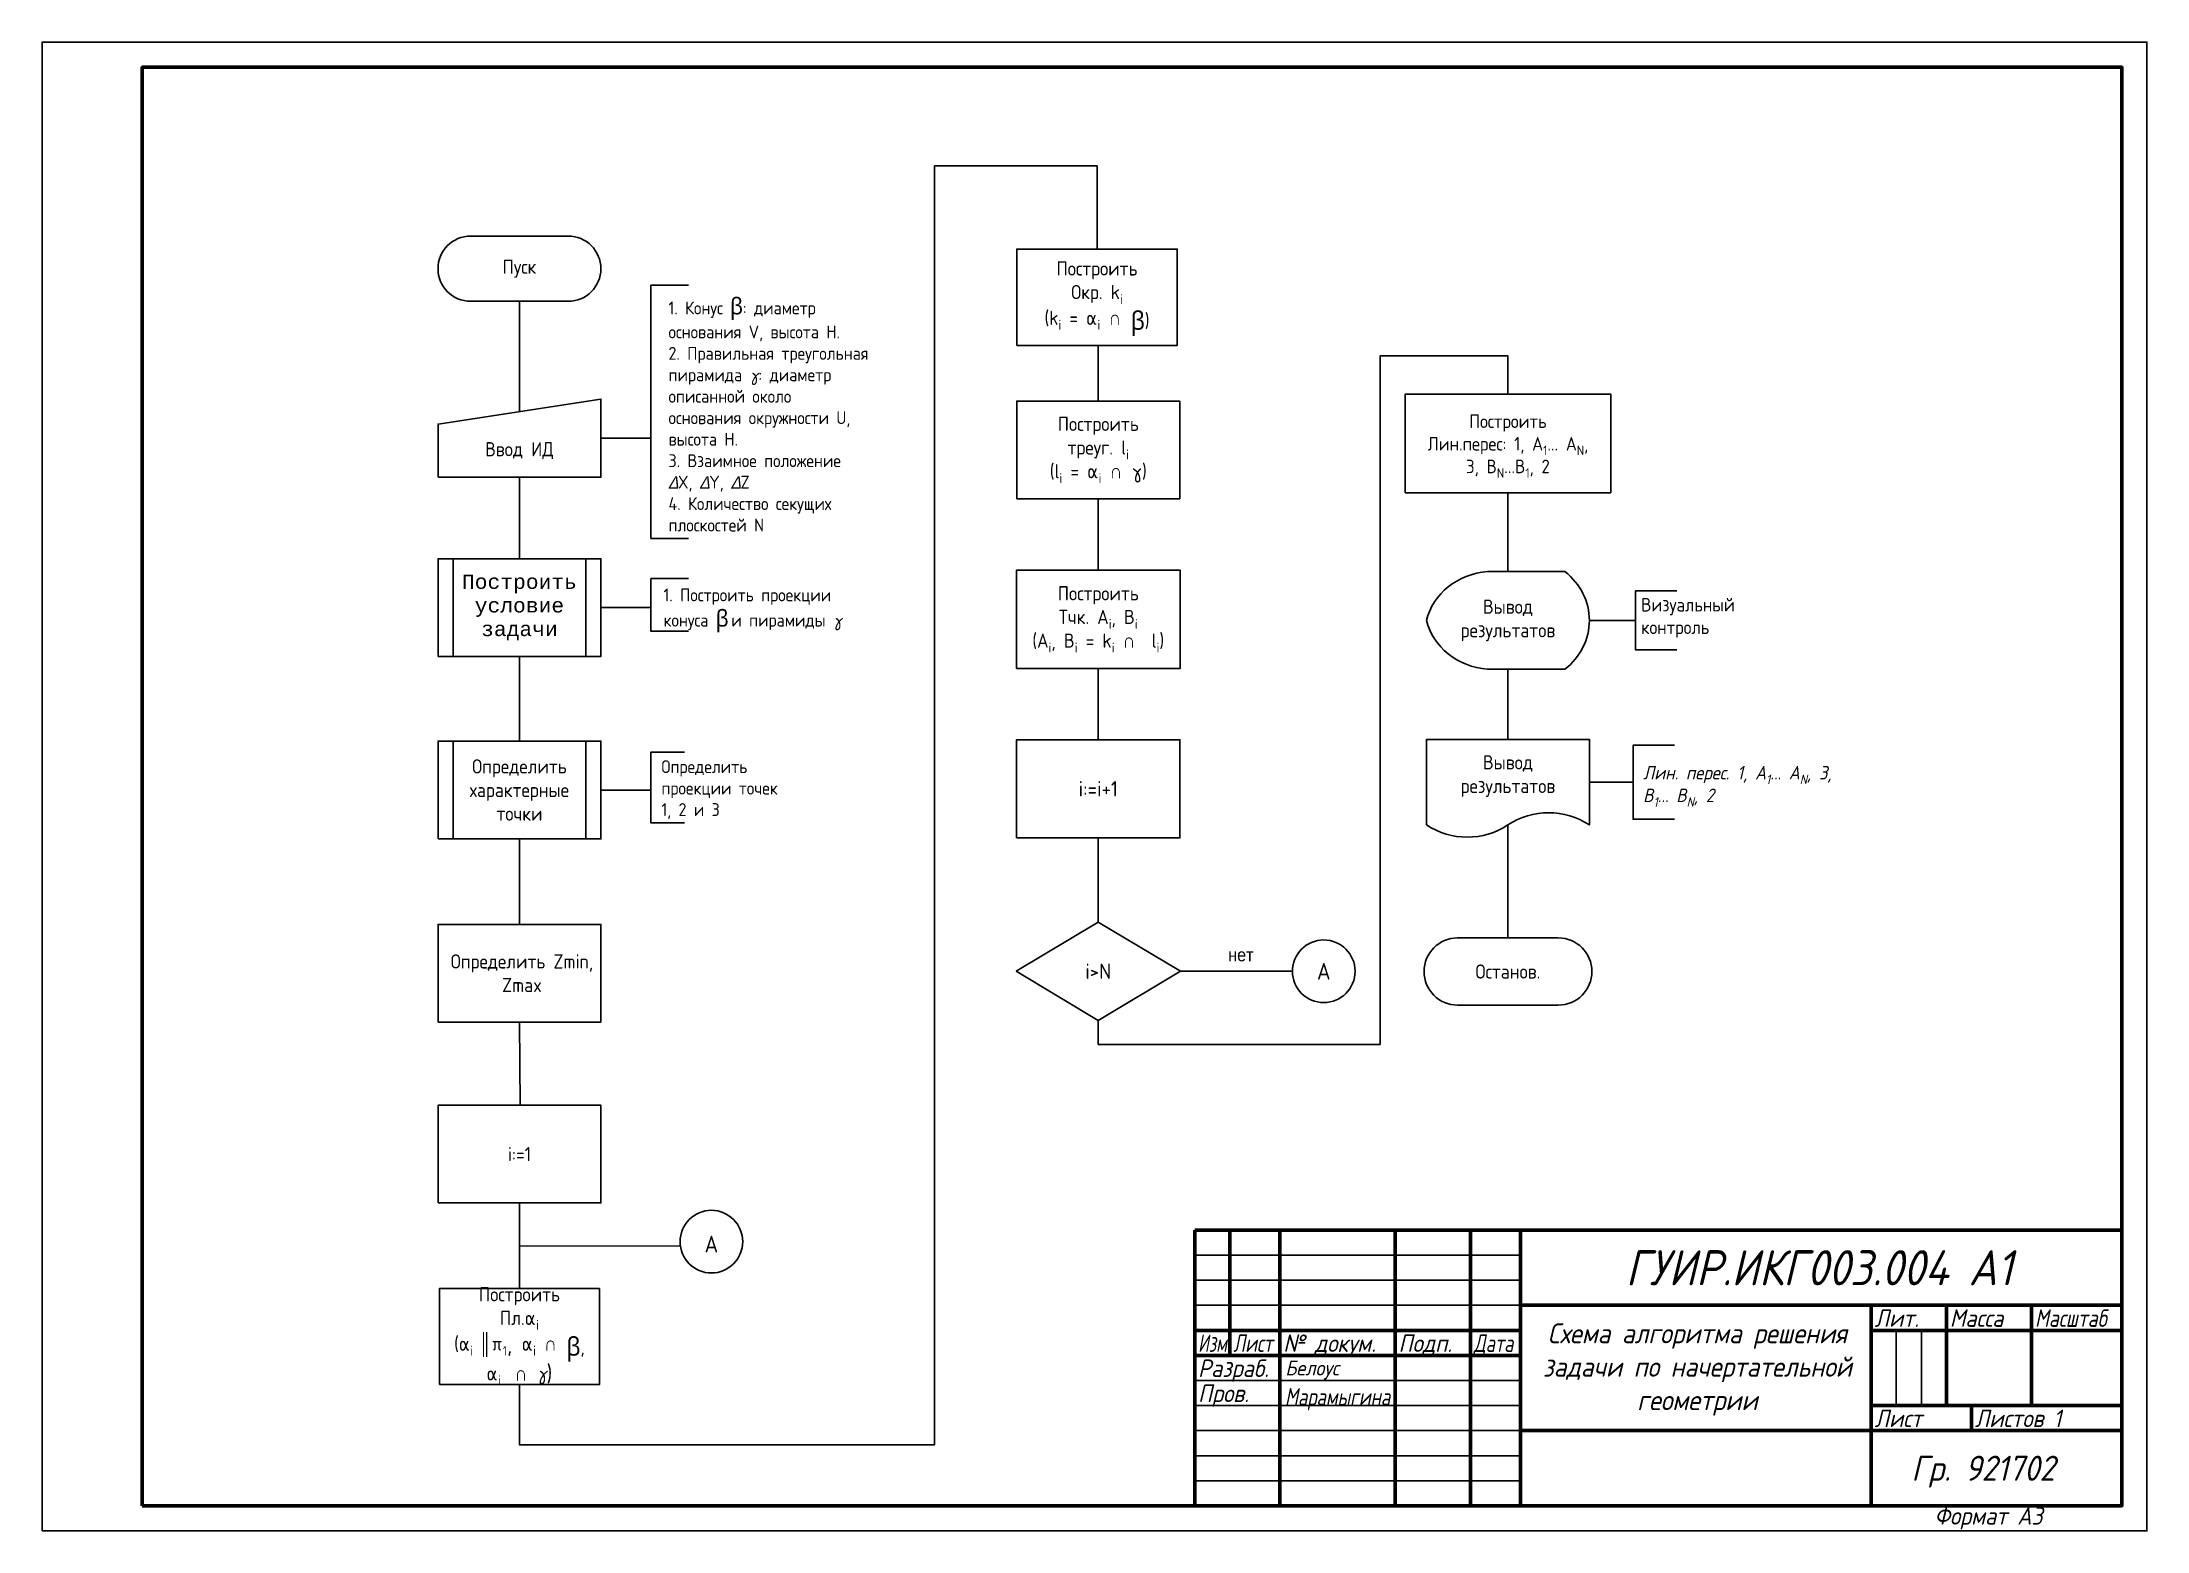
# Model space of a CAD drawing. Header units: millimetres. Extents: x 0 to 420, y 0 to 297.
import ezdxf
from ezdxf.enums import TextEntityAlignment as Align

# ---------------------------------------------------------------- set-up
doc = ezdxf.new("R2010")
doc.units = ezdxf.units.MM
doc.header["$LTSCALE"] = 0.5
doc.layers.get('0').update_dxf_attribs({"lineweight": 60})
doc.layers.get('Defpoints').update_dxf_attribs({"color": 5})
doc.layers.add('4-текст', color=7, linetype='Continuous', true_color=0x00ad00)
doc.layers.add('Блок-схема', color=7, linetype='Continuous')
doc.layers.add('Соединительная_линия', color=7, linetype='Continuous')
doc.styles.get("Standard").update_dxf_attribs({"font": 'isocpeui.ttf', "width": 0.9})

msp = doc.modelspace()

# ---------------------------------------------------------------- linework, layer by layer
at = {"lineweight": 60}
for p, q in [((415, 60), (230, 60)), ((230, 5), (230, 60)), ((237, 60), (237, 35)), ((247, 5), (247, 60)), ((270, 60), (270, 5)), ((285, 5), (285, 60)), ((295, 60), (295, 5)), ((295, 45), (415, 45)), ((365, 5), (365, 45)), ((380, 45), (380, 25)), ((397, 25), (397, 45)), ((230, 40), (295, 40)), ((365, 40), (415, 40)), ((230, 35), (295, 35)), ((365, 25), (415, 25)), ((385, 20), (385, 25)), ((295, 20), (415, 20))]:
    msp.add_line(p, q, dxfattribs=at)
at = {"lineweight": -3}
for p, q in [((230, 55), (295, 55)), ((230, 50), (295, 50)), ((230, 45), (295, 45)), ((370, 25), (370, 40)), ((375, 40), (375, 25)), ((230, 30), (295, 30)), ((230, 25), (295, 25)), ((230, 20), (295, 20)), ((230, 15), (295, 15)), ((230, 10), (295, 10))]:
    msp.add_line(p, q, dxfattribs=at)
msp.add_line((365, 45), (365, 40))
at = {"lineweight": 60}
msp.add_lwpolyline([(20, 5), (415, 5), (415, 292), (20, 292)], close=True, dxfattribs=at)
at = {"layer": 'Defpoints'}
msp.add_lwpolyline([(0, 0), (420, 0), (420, 297), (0, 297)], close=True, dxfattribs=at)
at = {"layer": 'Блок-схема', "linetype": 'Continuous'}
for p, q in [((95.25, 245.3), (95.25, 223.3)), ((111.5, 218), (121.5, 218)), ((95.25, 210.2), (95.25, 193.95)), ((210.75, 205.89), (210.75, 191.64)), ((82, 174.45), (82, 193.95)), ((108.5, 174.45), (108.5, 193.95)), ((288.44, 191.39), (303.88, 191.39)), ((95.25, 174.45), (95.25, 157.55)), ((210.75, 172.03), (210.75, 157.83)), ((303.88, 171.89), (288.44, 171.89)), ((292.5, 171.89), (292.5, 157.89)), ((82, 138.05), (82, 157.55)), ((108.5, 138.05), (108.5, 157.55)), ((292.5, 140.83), (292.5, 118.29)), ((210.75, 138.25), (210.75, 121.46)), ((95.25, 65.42), (95.25, 48.35))]:
    msp.add_line(p, q, dxfattribs=at)
at = {"layer": 'Блок-схема'}
for p, q in [((111.5, 184.2), (121.5, 184.2)), ((111.5, 147.8), (121.5, 147.8)), ((95.25, 138.05), (95.25, 121)), ((95.25, 101.5), (95.4, 84.9))]:
    msp.add_line(p, q, dxfattribs=at)
at = {"layer": 'Блок-схема', "linetype": 'Continuous'}
for points in [[(85.5, 245.3), (105, 245.3, 1), (105, 258.3), (85.5, 258.3, 1)], [(276.25, 140.83), (276.25, 157.89), (308.75, 157.89), (308.75, 140.83, 0.3), (292.5, 140.83, -0.3)], [(282.45, 104.89), (302.55, 104.89, 1), (302.55, 118.29), (282.45, 118.29, 1)]]:
    msp.add_lwpolyline(points, format="xyb", close=True, dxfattribs=at)
for points in [[(194.5, 236.5), (226.5, 236.5), (226.5, 255.7), (194.5, 255.7)], [(79, 210.2), (111.5, 210.2), (111.5, 225.8), (79, 220.8)], [(194.5, 205.89), (227, 205.89), (227, 225.39), (194.5, 225.39)], [(272, 207.1), (313, 207.1), (313, 226.79), (272, 226.79)], [(79, 174.45), (111.5, 174.45), (111.5, 193.95), (79, 193.95)], [(194.41, 172.03), (227.09, 172.03), (227.09, 191.64), (194.41, 191.64)], [(79, 138.05), (111.5, 138.05), (111.5, 157.55), (79, 157.55)], [(194.44, 138.25), (227.06, 138.25), (227.06, 157.83), (194.44, 157.83)], [(79, 101.5), (111.5, 101.5), (111.5, 121), (79, 121)], [(194.38, 111.64), (210.75, 121.46), (227.13, 111.64), (210.75, 101.81)], [(79, 65.42), (111.5, 65.42), (111.5, 84.92), (79, 84.92)], [(79.28, 29.19), (111.22, 29.19), (111.22, 48.35), (79.28, 48.35)]]:
    msp.add_lwpolyline(points, close=True, dxfattribs=at)
for points in [[(129, 248.48), (121.5, 248.48), (121.5, 198), (129, 198)], [(210.75, 101.81), (210.75, 97.05), (267, 97.05), (267, 234.39), (292.5, 234.39), (292.5, 226.79)], [(129, 190.02), (121.5, 189.98), (121.5, 179.48), (129, 179.52)], [(326.23, 187.54), (317.98, 187.54), (317.98, 175.74), (326.23, 175.74)], [(325.73, 156.73), (317.48, 156.73), (317.48, 141.98), (325.73, 141.98)], [(128.17, 155.36), (121.5, 155.36), (121.5, 141.24), (128.17, 141.24)]]:
    msp.add_lwpolyline(points, dxfattribs=at)
for centre, major_axis, start_param, end_param in [((289.75, 179.01), (13.82, 0), 1.666195, 2.928683), ((294.28, 181.64), (14.47, 0), -0.845708, 0.845708), ((289.75, 184.26), (13.82, 0), -2.928683, -1.666195)]:
    msp.add_ellipse(centre, major_axis=major_axis, ratio=0.9, start_param=start_param, end_param=end_param, dxfattribs=at)
at = {"layer": 'Соединительная_линия'}
for p, q in [((210.75, 225.39), (210.75, 236.5)), ((292.5, 207.1), (292.5, 191.39)), ((308.75, 181.64), (317.98, 181.64)), ((308.75, 149.36), (317.48, 149.36)), ((95.25, 56.88), (127.32, 56.82))]:
    msp.add_line(p, q, dxfattribs=at)
at = {"layer": 'Соединительная_линия', "linetype": 'Continuous'}
msp.add_line((227.13, 111.64), (249.5, 111.64), dxfattribs=at)
at = {"layer": 'Соединительная_линия'}
msp.add_lwpolyline([(95.25, 29.19), (95.25, 17.2), (178.1, 17.2), (178.1, 272.3), (210.5, 272.3), (210.5, 255.7)], dxfattribs=at)
at = {"layer": 'Соединительная_линия', "color": 7, "linetype": 'Continuous'}
for points in [[(249.5, 111.64, -1), (262, 111.64, -1)], [(127.3, 57.7, -1), (139.8, 57.7, -1)]]:
    msp.add_lwpolyline(points, format="xyb", close=True, dxfattribs=at)

# ---------------------------------------------------------------- texts
at = {"lineweight": -3, "width": 0.9}
msp.add_text('Формат А3', height=3.5, dxfattribs=at).set_placement((377.6, 1.25))
at = {"layer": '4-текст', "lineweight": -3}
for s, width, p in [('Лит.', 0.9, (365.67, 40.7)), ('Масса', 0.9, (380.67, 40.7)), ('Масштаб', 0.8, (397.67, 40.7)), ('Изм.', 0.7, (230.67, 35.7)), ('Лист', 0.75, (237.67, 35.7)), ('№ докум.', 0.9, (247.67, 35.7)), ('Подп.', 0.9, (270.67, 35.7)), ('Дата', 0.75, (285.67, 35.7)), ('Разраб.', 0.9, (230.67, 30.7)), ('Пров.', 0.9, (230.67, 25.7)), ('Лист ', 0.9, (365.67, 20.7)), ('Листов 1', 0.9, (385.67, 20.7))]:
    msp.add_text(s, height=3.5, dxfattribs=dict(at, width=width)).set_placement(p)
at = {"layer": '4-текст', "width": 0.9}
msp.add_text('Белоус', height=3, dxfattribs=at).set_placement((248.07, 31))
at = {"layer": '4-текст', "width": 0.752637}
msp.add_text('Марамыгина', height=3.5, dxfattribs=at).set_placement((248, 25), (269, 25), align=Align.FIT)
at = {"layer": '4-текст', "attachment_point": 1}
for s, width, gutter_width, insert, char_height in [('ГУИР.ИКГ003.004 А1', 120, 35, (316, 56), 7), ('\\pxqc;{\\fISOCPEUR|b0|i1|c204|p34;Схема алгоритма решения\\Pзадачи по начертательной\\Pгеометрии}', 65, 50, (297.8, 41.42), 4), ('Гр. 921702', 49, 35, (373, 15), 5)]:
    msp.add_mtext_dynamic_manual_height_columns(s, width=width, gutter_width=gutter_width, heights=[0], dxfattribs=dict(at, insert=insert, char_height=char_height))
at = {"layer": 'Блок-схема'}
for s, insert, char_height, width, attachment_point in [('{\\fISOCPEUR|b0|i0|c204|p34;\\H1x;\\C7;Пуск}', (95.25, 251.8), 2.8252, 32.5, 5), ('\\A1;{\\fISOCPEUR|b0|i0|c204|p34;\\C7;Построить\\PОкр. k\\H0.7x;\\S^ i;\\H1.42857x;\\P(k\\H0.7x;\\S^ i;\\H1.42857x; = α\\H0.7x;\\S^ i;\\H1.42857x; ∩\\H1.18042x; \\A0;\\fArial|b0|i1|c204|p34;\\H1.09425x;\\C256;ꞵ\\A1;\\fISOCPEUR|b0|i0|c204|p34;\\H0.77419x;\\C7;) }', (210.5, 246.1), 2.82517, 32, 5), ('{\\fISOCPEUR|b0|i0|c204|p34;\\C7;1. Конус \\fArial|b0|i1|c204|p34;\\H1.29167x;\\C256;ꞵ\\fISOCPEUR|b0|i0|c204|p34;\\H0.77419x;\\C7;: диаметр основания V, высота H.\\P2. Правильная треугольная пирамида \\fISOCPEUR|b0|i1|c204|p34;\\H0.95833x;\\C256;γ\\fISOCPEUR|b0|i0|c204|p34;\\H1.04348x;\\C7;: диаметр описанной около основания окружности U, высота H.\\P3. Взаимное положение \\fISOCPEUR|b0|i1|c204|p34;\\H0.95833x;\\C256;∆\\fISOCPEUR|b0|i0|c204|p34;\\H1.04348x;\\C7;X, \\fISOCPEUR|b0|i1|c204|p34;\\H0.95833x;\\C256;∆\\fISOCPEUR|b0|i0|c204|p34;\\H1.04348x;\\C7;Y, \\fISOCPEUR|b0|i1|c204|p34;\\H0.95833x;\\C256;∆\\fISOCPEUR|b0|i0|c204|p34;\\H1.04348x;\\C7;Z \\P4. Количество секущих \\Pплоскостей N}', (125, 246), 2.56833, 40, 1), ('\\A1;{\\fISOCPEUR|b0|i0|c204|p34;\\C7;Построить \\PЛин.перес: 1, A\\H0.7x;\\S^ 1;\\H1.42857x;... A\\H0.7x;\\S^ N;\\H1.42857x;, \\P3, B\\H0.7x;\\S^ N;\\H1.42857x;...B\\H0.7x;\\S^ 1;\\H1.42857x;, 2}', (292.5, 216.4), 2.6967, 41, 5), ('\\A1;{\\fISOCPEUR|b0|i0|c204|p34;\\C7;Построить\\Pтреуг. l\\H0.7x;\\S^ i;\\H1.42857x;\\P(l\\H0.7x;\\S^ i;\\H1.42857x; = α\\H0.7x;\\S^ i;\\H1.42857x; ∩\\H1.18042x; \\H0.84716x;γ) }', (210.75, 215.64), 2.8252, 32.5, 5), ('{\\fISOCPEUR|b0|i0|c204|p34;\\C7;Ввод ИД}', (95.25, 215.5), 2.8252, 32.5, 5), ('{\\fISOCTEUR|b0|i0|c204|p49;\\C7;Построить \\Pусловие \\Pзадачи}', (95.25, 184.2), 2.8252, 26.5, 5), ('{\\fISOCPEUR|b0|i0|c204|p34;\\C7;1. Построить проекции\\Pконуса \\fArial|b0|i1|c204|p34;\\H1.29167x;\\C256;ꞵ\\fMS Shell Dlg 2|b0|i1|c204|p0;\\H0.51613x; \\fISOCPEUR|b0|i0|c204|p34;\\H1.49999x;\\C7;и пирамиды \\fISOCPEUR|b0|i1|c204|p34;\\H0.95833x;\\C256;γ}', (124, 188), 2.56833, 36.6893, 1), ('\\A1;{\\fISOCPEUR|b0|i0|c204|p34;\\C7;Построить \\PТчк. A\\H0.7x;\\S^ i;\\H1.42857x;, B\\H0.7x;\\S^ i;\\H1.42857x; \\P(A\\H0.7x;\\S^ i;\\H1.42857x;, B\\H0.7x;\\S^ i;\\H1.42857x; = k\\H0.7x;\\S^ i;\\H1.42857x; ∩  l\\H0.7x;\\S^ i;\\H1.42857x;)}', (210.75, 181.84), 2.82517, 32.6875, 5), ('{\\fISOCPEUR|b0|i0|c204|p34;\\H1x;\\C7;Вывод \\Pрезультатов}', (292.5, 181.64), 2.8252, 27.0833, 5), ('{\\fISOCPEUR|b0|i0|c204|p34;\\C7;Визуальный \\Pконтроль}', (319.08, 182.14), 2.6967, 24.084, 4), ('{\\fISOCPEUR|b0|i0|c204|p34;\\C7;Определить \\Pхарактерные \\Pточки}', (95.25, 147.8), 2.8252, 26.5, 5), ('{\\fISOCPEUR|b0|i0|c204|p34;\\C7;Определить \\Pпроекции точек \\P1, 2 и 3}', (123.58, 153.74), 2.5683, 24.72, 1), ('{\\fISOCPEUR|b0|i0|c204|p34;\\H1x;\\C7;Вывод \\Pрезультатов}', (292.5, 150.58), 2.8252, 32.5, 5), ('\\A1;Лин. перес. 1, A{\\H0.7x;\\S^ 1;\\H1.42857x;... A\\H0.7x;\\S^ N;\\H1.42857x;, 3, \\PB\\H0.7x;\\S^ 1;\\H1.42857x;... B\\H0.7x;\\S^ N;\\H1.42857x;, 2}', (319.48, 152.6), 2.6967, 39.846, 1), ('{\\fISOCPEUR|b0|i0|c204|p34;\\H1x;\\C7;i:=i+1}', (210.75, 148.04), 3.082, 32.625, 5), ('{\\fISOCPEUR|b0|i0|c204|p34;\\C7;Определить Zmin, Zmax}', (95.75, 111.25), 2.8252, 32.5, 5), ('{\\fISOCPEUR|b0|i0|c204|p34;\\H1x;\\C7;i>N}', (210.75, 111.64), 3.082, 27.2917, 5), ('{\\fISOCPEUR|b0|i0|c204|p34;\\C7;Останов.}', (292.5, 111.59), 2.8252, 33.5, 5), ('{\\fISOCPEUR|b0|i0|c204|p34;\\C7;i:=1}', (95.25, 75.17), 2.8252, 32.5, 5), ('\\A1;{\\fISOCPEUR|b0|i0|c204|p34;\\C7;Построить\\PПл.α\\H0.7x;\\S^ i;\\H1.42857x;\\P(α\\H0.7x;\\S^ i ;\\fArial|b0|i0|c0|p34;\\H1.42857x;║\\fISOCPEUR|b0|i0|c204|p34;\\H0.95238x;π\\H0.7x;\\S^ 1;\\H1.77062x;, \\H0.84716x;α\\H0.7x;\\S^ i;\\H1.42857x; ∩\\H1.18042x; \\A0;\\fArial|b0|i1|c204|p34;\\H1.09425x;\\C256;ꞵ\\A1;\\fISOCPEUR|b0|i0|c204|p34;\\H0.77419x;\\C7;,\\Pα\\H0.7x;\\S^ i ;\\H1.42857x; \\H1x;∩\\H1.18042x; \\fISOCPEUR|b0|i1|c204|p34;\\H0.81186x;\\C256;γ\\fISOCPEUR|b0|i0|c204|p34;\\H1.23174x;\\C7;)}', (95.25, 38.77), 2.82517, 31.9375, 5)]:
    msp.add_mtext(s, dxfattribs=dict(at, insert=insert, char_height=char_height, width=width, attachment_point=attachment_point))
at = {"layer": 'Соединительная_линия', "attachment_point": 5}
for s, insert, char_height, width in [('\\C7;\\fArial|b0|i0|;\\H2.5683265227824;  нет  ', (238.31, 114.9), 2.5683, 17.6389), ('{\\fISOCPEUR|b0|i0|c204|p34;\\H1x;\\C7;А}', (255.75, 111.64), 3.3388, 12.5), ('{\\fISOCPEUR|b0|i0|c204|p34;\\C7;А}', (133.55, 57.21), 3.3388, 12.5)]:
    msp.add_mtext(s, dxfattribs=dict(at, insert=insert, char_height=char_height, width=width))

doc.saveas('drawing.dxf')
